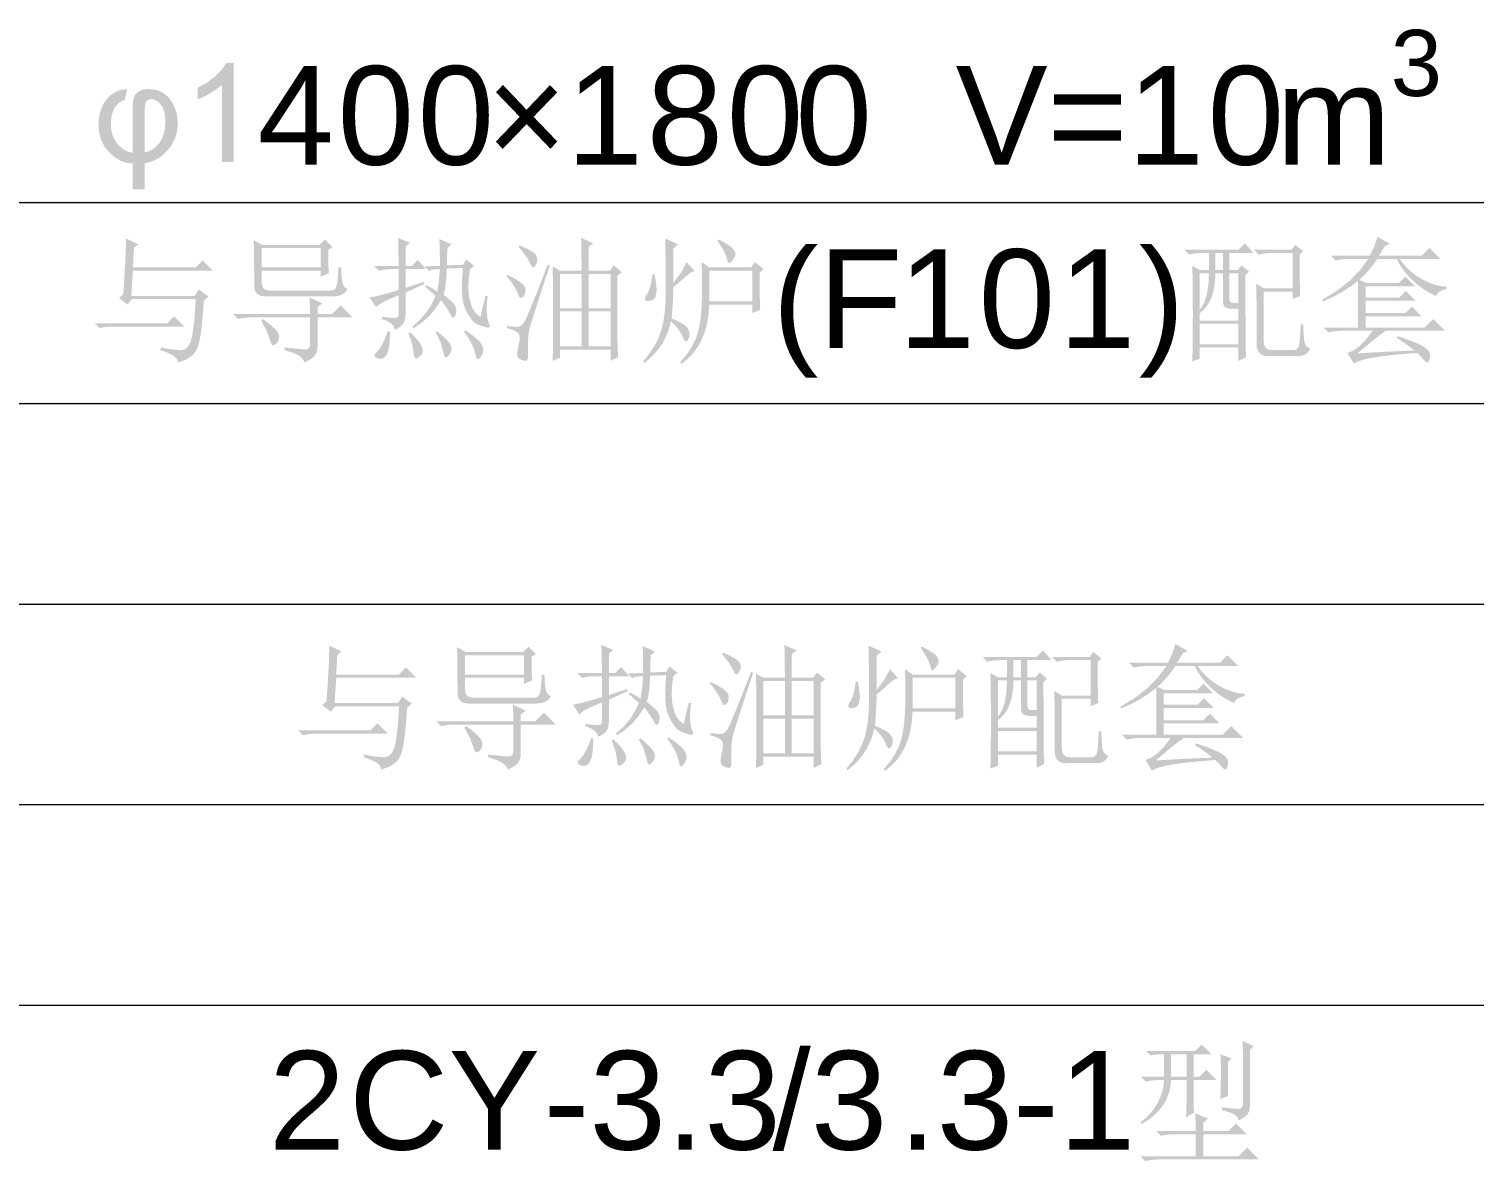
# Model space of a CAD drawing. Header units: millimetres. Extents: x 0 to 383, y 25 to 284.
# Drawn here: x 71.46 to 116, y 88.45 to 123.33 of the extents above; entities that cross this region are included whole.
import ezdxf

# ---------------------------------------------------------------- set-up
doc = ezdxf.new("R2010")
doc.units = ezdxf.units.MM

msp = doc.modelspace()

# ---------------------------------------------------------------- hatches: boundary and pattern name
h = msp.add_hatch(color=0)
h.dxf.hatch_style = 2
h.paths.add_polyline_path([(77.775065, 119.23492), (77.40575, 119.23492), (77.40575, 121.605146), (77.245209, 121.47561), (77.04746, 121.346075), (76.842133, 121.233765), (76.66161, 121.158661), (76.66161, 121.516951), (76.950309, 121.678871), (77.201801, 121.869729), (77.402994, 122.075746), (77.538042, 122.277628), (77.775065, 122.277628)])
h = msp.add_hatch(color=0)
h.paths.add_polyline_path([(74.486161, 121.472854), (74.414503, 121.153149), (74.226401, 121.050744), (74.092043, 120.892011), (74.011427, 120.676434), (73.984556, 120.403497), (73.994977, 120.246486), (74.026586, 120.098261), (74.079899, 119.959338), (74.155432, 119.830233), (74.249311, 119.716717), (74.364894, 119.624905), (74.501148, 119.555831), (74.657038, 119.510528), (74.657038, 120.87203), (74.665306, 121.064955), (74.690111, 121.208271), (74.741099, 121.315069), (74.833427, 121.401196), (74.961585, 121.458385), (75.131083, 121.478366), (75.272677, 121.47027), (75.399801, 121.446671), (75.512455, 121.408603), (75.610641, 121.357099), (75.780139, 121.204826), (75.924833, 120.982273), (76.019229, 120.712177), (76.051613, 120.425545), (76.026808, 120.177498), (75.952394, 119.929451), (75.820102, 119.690362), (75.621665, 119.471943), (75.497641, 119.373671), (75.357082, 119.293487), (75.199985, 119.230872), (75.026352, 119.185311), (75.026352, 118.391561), (74.657038, 118.391561), (74.657038, 119.185311), (74.469108, 119.206067), (74.286346, 119.268682), (74.109785, 119.373671), (73.940458, 119.521552), (73.792578, 119.70018), (73.687588, 119.904647), (73.624974, 120.133918), (73.604217, 120.38696), (73.620753, 120.619504), (73.670363, 120.82931), (73.753045, 121.016379), (73.8688, 121.18071), (74.007121, 121.310849), (74.15681, 121.403263), (74.316835, 121.457437)])
h.paths.add_polyline_path([(75.026352, 119.527064), (75.153563, 119.560223), (75.270954, 119.618704), (75.379044, 119.703022), (75.478349, 119.813696), (75.558792, 119.947108), (75.617531, 120.099639), (75.653532, 120.271808), (75.665762, 120.46413), (75.656633, 120.63449), (75.629933, 120.781079), (75.586697, 120.902863), (75.527958, 120.998809), (75.456731, 121.072017), (75.383953, 121.125589), (75.310142, 121.158489), (75.235814, 121.169686), (75.139352, 121.149704), (75.075962, 121.092516), (75.054258, 121.044026), (75.038755, 120.973315), (75.029453, 120.880901), (75.026352, 120.767299)])
h = msp.add_hatch(color=0)
h.dxf.hatch_style = 2
h.paths.add_polyline_path([(0.338667, 117.96492), (382.982611, 117.96492), (382.982611, 118.007253), (0.338667, 118.007253)])
h = msp.add_hatch(color=0)
h.paths.add_polyline_path([(73.491769, 114.262076), (75.724191, 114.262076), (75.939165, 114.47705), (76.253358, 114.162858), (74.020936, 114.162858), (73.826632, 114.150455), (73.640597, 114.113248)])
h.paths.add_polyline_path([(74.368201, 115.155045), (74.383715, 115.394824), (74.397226, 115.609798), (74.4088, 115.799967), (74.4185, 115.965332), (74.426391, 116.105891), (74.432539, 116.221647), (74.437006, 116.312597), (74.439859, 116.378743), (74.447439, 116.610253), (74.450884, 116.874837), (74.831222, 116.692936), (74.698931, 116.593717), (74.665858, 115.981868), (76.600623, 115.981868), (76.815597, 116.196842), (77.12979, 115.882649), (74.665858, 115.882649), (74.616248, 115.105436), (76.56755, 115.105436), (76.699842, 115.303873), (76.997498, 115.088899), (76.84867, 114.956608), (76.830067, 114.660071), (76.807329, 114.382655), (76.780457, 114.124875), (76.749451, 113.88725), (76.70923, 113.679338), (76.655056, 113.509668), (76.587446, 113.377204), (76.506917, 113.280913), (76.30779, 113.145176), (76.05492, 113.054915), (76.027015, 113.159301), (75.926763, 113.257487), (75.754163, 113.349471), (75.509217, 113.435253), (75.525753, 113.517936), (75.864751, 113.455924), (76.154139, 113.435253), (76.275062, 113.465312), (76.373247, 113.555832), (76.448695, 113.70733), (76.501405, 113.920323), (76.56755, 114.436398), (76.600623, 115.006217), (74.632785, 115.006217), (74.500493, 114.840852), (74.23591, 115.03929)])
h = msp.add_hatch(color=0)
h.paths.add_polyline_path([(78.750363, 115.088899), (78.598434, 115.108536), (78.489914, 115.167447), (78.424801, 115.265633), (78.403097, 115.403092), (78.402839, 115.671293), (78.402064, 115.913655), (78.400772, 116.130179), (78.398963, 116.320865), (78.396638, 116.485713), (78.393795, 116.624723), (78.390436, 116.737894), (78.386561, 116.825227), (78.651144, 116.676399), (80.420545, 116.676399), (80.58591, 116.841764), (80.81742, 116.610253), (80.685128, 116.527571), (80.686162, 116.302262), (80.689263, 116.105891), (80.69443, 115.93846), (80.701665, 115.799967), (80.453618, 115.700748), (80.453618, 115.882649), (78.634608, 115.882649), (78.634608, 115.502311), (78.650111, 115.401025), (78.696619, 115.328678), (78.774134, 115.28527), (78.882655, 115.2708), (80.751274, 115.2708), (80.81854, 115.279069), (80.871853, 115.303873), (80.91173, 115.345214), (80.938688, 115.403092), (80.958238, 115.488875), (80.975206, 115.613932), (80.989072, 115.778263), (80.999321, 115.981868), (81.082003, 115.981868), (81.090961, 115.726242), (81.120589, 115.524359), (81.146341, 115.446759), (81.181911, 115.387245), (81.226784, 115.345301), (81.280441, 115.32041), (81.214295, 115.219124), (81.115076, 115.146777), (80.982785, 115.103369), (80.81742, 115.088899)])
h.paths.add_polyline_path([(78.634608, 116.577181), (78.634608, 115.981868), (80.453618, 115.981868), (80.453618, 116.577181)])
h.paths.add_polyline_path([(79.345675, 113.517936), (79.557549, 113.495284), (79.730148, 113.477284), (79.863473, 113.464451), (79.957524, 113.457302), (80.02367, 113.463417), (80.07328, 113.489686), (80.106352, 113.535592), (80.122889, 113.600618), (80.122889, 114.443977), (78.303878, 114.443977), (78.097173, 114.431575), (77.907003, 114.394368), (77.758175, 114.543196), (80.122889, 114.543196), (80.118755, 114.836718), (80.106352, 115.055826), (80.503227, 114.873925), (80.354399, 114.75817), (80.354399, 114.543196), (80.800884, 114.543196), (81.065467, 114.80778), (81.429269, 114.443977), (80.354399, 114.443977), (80.354399, 113.501399), (80.329595, 113.368074), (80.255181, 113.249218), (80.131157, 113.144832), (79.957524, 113.054915), (79.90068, 113.165502), (79.779757, 113.265755), (79.594756, 113.355672), (79.345675, 113.435253)])
h.paths.add_polyline_path([(78.618071, 114.344759), (78.667681, 114.394368), (78.884808, 114.232104), (79.04044, 114.092578), (79.135094, 113.975789), (79.169286, 113.881738), (79.156884, 113.741178), (79.103141, 113.650227), (79.04044, 113.600618), (78.99841, 113.584082), (78.96637, 113.59545), (78.936398, 113.629557), (78.908493, 113.686401), (78.882655, 113.765983), (78.783436, 114.042968)])
h = msp.add_hatch(color=0)
h.paths.add_polyline_path([(83.661691, 116.014941), (84.124712, 116.031477), (84.123678, 116.300195), (84.120578, 116.527571), (84.11541, 116.713606), (84.108175, 116.8583), (84.488514, 116.692936), (84.356222, 116.577181), (84.348988, 116.376676), (84.34382, 116.221647), (84.340719, 116.112093), (84.339686, 116.048014), (84.83578, 116.06455), (84.934998, 116.229915), (85.183045, 116.031477), (85.050753, 115.932259), (85.013546, 115.618066), (85.001144, 115.370019), (85.022504, 115.093033), (85.089339, 114.824316), (85.141962, 114.70236), (85.208539, 114.601074), (85.288551, 114.520459), (85.381483, 114.460514), (85.42179, 114.655851), (85.460031, 114.82845), (85.496204, 114.978312), (85.530311, 115.105436), (85.596457, 115.105436), (85.572341, 114.816737), (85.568896, 114.581781), (85.593012, 114.390923), (85.646066, 114.229003), (85.661569, 114.185595), (85.658468, 114.154589), (85.636764, 114.135986), (85.596457, 114.129785), (85.568637, 114.133919), (85.518597, 114.146321), (85.446853, 114.166992), (85.353922, 114.195931), (85.25367, 114.242439), (85.159618, 114.31582), (85.071769, 114.416072), (84.99012, 114.543196), (84.920787, 114.679708), (84.869541, 114.808469), (84.835866, 114.929994), (84.819243, 115.044802), (84.806841, 115.242551), (84.802707, 115.386556), (84.810975, 115.663541), (84.83578, 115.965332), (84.339686, 115.948795), (84.327283, 115.705916), (84.306613, 115.489908), (84.277674, 115.300773), (84.240467, 115.138509), (84.387228, 115.02284), (84.496782, 114.924224), (84.569129, 114.843178), (84.604269, 114.780219), (84.629074, 114.692713), (84.637342, 114.642415), (84.629074, 114.584537), (84.604269, 114.510123), (84.571196, 114.448112), (84.538123, 114.427441), (84.496782, 114.460514), (84.438905, 114.559733), (84.319015, 114.762304), (84.157785, 114.973144), (83.97485, 114.696158), (83.773312, 114.460514), (83.55317, 114.266211), (83.314425, 114.113248), (83.281352, 114.162858), (83.511829, 114.370597), (83.707166, 114.59694), (83.867363, 114.841886), (83.99242, 115.105436), (83.678227, 115.386556), (83.7113, 115.436165), (83.909738, 115.328678), (84.04203, 115.237727), (84.095773, 115.576725), (84.124712, 115.932259), (83.860128, 115.915722), (83.793983, 115.866113)])
h.paths.add_polyline_path([(84.868852, 114.01403), (84.918462, 114.047102), (85.096315, 113.916878), (85.233344, 113.807324), (85.330065, 113.71844), (85.386995, 113.650227), (85.444183, 113.54274), (85.464165, 113.45179), (85.447628, 113.343614), (85.398019, 113.24784), (85.340141, 113.178249), (85.2988, 113.154134), (85.275029, 113.165502), (85.253325, 113.199609), (85.233688, 113.256453), (85.216118, 113.336035), (85.17581, 113.477628), (85.104497, 113.637825), (85.002178, 113.816626)])
h.paths.add_polyline_path([(82.851405, 116.031477), (82.850371, 116.327067), (82.84727, 116.568912), (82.842103, 116.757015), (82.834868, 116.891373), (83.19867, 116.742545), (83.066378, 116.62679), (83.066378, 116.031477), (83.264816, 116.031477), (83.446717, 116.213378), (83.694764, 115.932259), (83.066378, 115.932259), (83.066378, 115.353483), (83.175933, 115.389656), (83.306157, 115.432031), (83.457052, 115.480607), (83.628618, 115.535384), (83.645155, 115.469238), (83.466354, 115.39069), (83.310291, 115.32041), (83.176966, 115.258398), (83.066378, 115.204655), (83.066378, 114.510123), (83.051909, 114.364396), (82.991964, 114.241406), (82.886544, 114.141154), (82.735649, 114.063639), (82.704643, 114.164925), (82.628162, 114.253808), (82.506206, 114.330289), (82.338774, 114.394368), (82.338774, 114.460514), (82.475286, 114.446044), (82.58751, 114.435709), (82.675963, 114.429508), (82.741161, 114.427441), (82.788618, 114.434676), (82.823155, 114.45638), (82.844256, 114.492553), (82.851405, 114.543196), (82.851405, 115.121972), (82.584754, 115.012418), (82.380115, 114.915266), (82.237488, 114.830517), (82.156873, 114.75817), (81.958436, 115.055826), (82.107264, 115.082698), (82.305701, 115.13024), (82.553748, 115.198453), (82.851405, 115.287337), (82.851405, 115.932259), (82.636431, 115.932259), (82.429725, 115.919856), (82.239556, 115.882649), (82.090727, 116.031477)])
h.paths.add_polyline_path([(82.520675, 114.01403), (82.586821, 114.01403), (82.58062, 113.764949), (82.562016, 113.563411), (82.531011, 113.409415), (82.487602, 113.302962), (82.434979, 113.232682), (82.37667, 113.187207), (82.313194, 113.166536), (82.245068, 113.17067), (82.141026, 113.212011), (82.107264, 113.269889), (82.127934, 113.323632), (82.189946, 113.385644), (82.272628, 113.48693), (82.355311, 113.625423), (82.437993, 113.801123)])
h.paths.add_polyline_path([(83.215207, 113.980957), (83.355766, 113.840397), (83.463253, 113.716373), (83.537668, 113.608886), (83.579009, 113.517936), (83.594512, 113.440335), (83.591411, 113.372553), (83.569707, 113.314072), (83.529399, 113.264377), (83.446717, 113.194786), (83.397108, 113.17067), (83.367135, 113.183072), (83.343364, 113.22028), (83.325794, 113.282291), (83.314425, 113.369108), (83.264816, 113.658496), (83.149061, 113.96442)])
h.paths.add_polyline_path([(84.04203, 114.01403), (84.197059, 113.883891), (84.314881, 113.77494), (84.395496, 113.687693), (84.438905, 113.622667), (84.476112, 113.531027), (84.488514, 113.468326), (84.468532, 113.373242), (84.411344, 113.286425), (84.352777, 113.224414), (84.323149, 113.203743), (84.292143, 113.216145), (84.265272, 113.253352), (84.242534, 113.315364), (84.223931, 113.402181), (84.141248, 113.695703), (83.99242, 113.980957)])
h = msp.add_hatch(color=0)
h.paths.add_polyline_path([(88.705311, 114.625878), (88.705311, 113.551009), (89.383306, 113.551009), (89.383306, 114.625878)])
h.paths.add_polyline_path([(87.597368, 113.104524), (87.60977, 113.418717), (87.613905, 113.699837), (87.613905, 115.436165), (87.597368, 116.014941), (87.828878, 115.882649), (88.490337, 115.882649), (88.490078, 116.086513), (88.489303, 116.268155), (88.488011, 116.427577), (88.486203, 116.564778), (88.483877, 116.679758), (88.481035, 116.772517), (88.477676, 116.843056), (88.4738, 116.891373), (88.854139, 116.726009), (88.705311, 116.610253), (88.705311, 115.882649), (89.366769, 115.882649), (89.482524, 116.048014), (89.730571, 115.83304), (89.59828, 115.733821), (89.59828, 113.6833), (89.614816, 113.22028), (89.383306, 113.104524), (89.383306, 113.45179), (87.828878, 113.45179), (87.828878, 113.203743)])
h.paths.add_polyline_path([(87.828878, 115.783431), (87.828878, 114.725097), (88.490337, 114.725097), (88.490337, 115.783431)])
h.paths.add_polyline_path([(88.705311, 115.783431), (88.705311, 114.725097), (89.383306, 114.725097), (89.383306, 115.783431)])
h.paths.add_polyline_path([(87.828878, 114.625878), (87.828878, 113.551009), (88.490337, 113.551009), (88.490337, 114.625878)])
h.paths.add_polyline_path([(87.514686, 116.048014), (87.37826, 115.633838), (87.258371, 115.267786), (87.155018, 114.949922), (87.068201, 114.680311), (86.997921, 114.459017), (86.944178, 114.286106), (86.906971, 114.161641), (86.8863, 114.085687), (86.849093, 113.857622), (86.836691, 113.584082), (86.836691, 113.448603), (86.836691, 113.33948), (86.836691, 113.256195), (86.836691, 113.198231), (86.820155, 113.12864), (86.770545, 113.104524), (86.705088, 113.116238), (86.610693, 113.148622), (86.531456, 113.211322), (86.505962, 113.319498), (86.539035, 113.551009), (86.576242, 113.699837), (86.588644, 113.815592), (86.568663, 113.906543), (86.511474, 113.980957), (86.463846, 114.01403), (86.39503, 114.047102), (86.30451, 114.080175), (86.191769, 114.113248), (86.191769, 114.179394), (86.312778, 114.165011), (86.411566, 114.155278), (86.48865, 114.150714), (86.544547, 114.151833), (86.635497, 114.193174), (86.726448, 114.300661), (86.757701, 114.359045), (86.805943, 114.463873), (86.87111, 114.61508), (86.953135, 114.812603), (87.051956, 115.056375), (87.167506, 115.346334), (87.299723, 115.682414), (87.44854, 116.06455)])
h.paths.add_polyline_path([(86.208306, 115.750358), (86.447137, 115.630554), (86.618272, 115.519536), (86.722228, 115.41782), (86.759521, 115.325922), (86.751253, 115.181228), (86.709911, 115.094411), (86.659613, 115.052381), (86.621717, 115.03929), (86.572108, 115.076497), (86.522498, 115.188118), (86.475989, 115.295605), (86.402609, 115.419628), (86.302357, 115.560188), (86.175233, 115.717285)])
h.paths.add_polyline_path([(86.588644, 116.659863), (86.787082, 116.566931), (86.93591, 116.486919), (87.035128, 116.420343), (87.084738, 116.367719), (87.121945, 116.288482), (87.134347, 116.229915), (87.121945, 116.15619), (87.084738, 116.070062), (87.039263, 116.003228), (87.002056, 115.981868), (86.952446, 116.014941), (86.902837, 116.11416), (86.843926, 116.225781), (86.766411, 116.34567), (86.670293, 116.473828), (86.555571, 116.610253)])
h = msp.add_hatch(color=0)
h.paths.add_polyline_path([(91.533045, 113.054915), (91.734669, 113.306149), (91.893402, 113.547564), (92.00976, 113.779677), (92.08426, 114.003005), (92.131803, 114.232362), (92.166943, 114.481873), (92.18968, 114.751022), (92.200016, 115.03929), (92.203461, 115.613932), (92.194503, 116.147233), (92.426014, 115.981868), (93.715858, 115.981868), (93.831613, 116.147233), (94.096196, 115.932259), (93.980441, 115.816503), (93.980699, 115.585251), (93.981475, 115.379321), (93.982766, 115.198712), (93.984575, 115.043424), (93.986901, 114.913458), (93.989743, 114.808813), (93.993102, 114.72949), (93.996977, 114.675488), (93.748931, 114.576269), (93.748931, 114.840852), (92.426014, 114.840852), (92.405602, 114.541129), (92.360902, 114.262076), (92.291914, 114.003694), (92.198638, 113.765983), (92.081074, 113.548942), (91.939222, 113.352571), (91.773082, 113.176871), (91.582655, 113.021842)])
h.paths.add_polyline_path([(92.72367, 116.841764), (92.894202, 116.748746), (93.025461, 116.668131), (93.117445, 116.599918), (93.170155, 116.544108), (93.219764, 116.457291), (93.2363, 116.39528), (93.21563, 116.308463), (93.153618, 116.213378), (93.083338, 116.138964), (93.037863, 116.11416), (92.996522, 116.147233), (92.971717, 116.246451), (92.93451, 116.362207), (92.872498, 116.494498), (92.785682, 116.643326), (92.674061, 116.808691)])
h.paths.add_polyline_path([(92.426014, 115.882649), (92.426014, 114.940071), (93.748931, 114.940071), (93.748931, 115.882649)])
h.paths.add_polyline_path([(91.070024, 116.874837), (91.466899, 116.692936), (91.318071, 116.560644), (91.318071, 115.502311), (91.553716, 115.820638), (91.731483, 116.147233), (91.97953, 115.866113), (91.855506, 115.828906), (91.714946, 115.717285), (91.541313, 115.556054), (91.318071, 115.370019), (91.314971, 115.173649), (91.305669, 114.948339), (91.290166, 114.694091), (91.268462, 114.410905), (91.441061, 114.331323), (91.57852, 114.257942), (91.68084, 114.190763), (91.748019, 114.129785), (91.814165, 114.00645), (91.814165, 113.870714), (91.773513, 113.759092), (91.720458, 113.705349), (91.6904, 113.708363), (91.657758, 113.741867), (91.622015, 113.805343), (91.582655, 113.898274), (91.450363, 114.113248), (91.251925, 114.328222), (91.152707, 113.985091), (90.987342, 113.650227), (90.877788, 113.487963), (90.747563, 113.331901), (90.596668, 113.182039), (90.425102, 113.038378), (90.39203, 113.087988), (90.5884, 113.335001), (90.747563, 113.579947), (90.86952, 113.822827), (90.954269, 114.063639), (91.012147, 114.316853), (91.053488, 114.59694), (91.078293, 114.903898), (91.086561, 115.237727), (91.085527, 115.600496), (91.082427, 115.99427), (91.077259, 116.419051)])
h.paths.add_polyline_path([(90.739295, 115.766894), (90.768234, 115.611865), (90.788905, 115.477506), (90.801307, 115.363818), (90.805441, 115.2708), (90.772368, 115.077875), (90.718625, 115.002772), (90.62354, 114.956608), (90.524321, 114.944205), (90.458175, 114.973144), (90.443706, 115.005183), (90.449907, 115.051692), (90.476779, 115.11267), (90.524321, 115.188118), (90.57083, 115.280102), (90.611138, 115.407226), (90.645244, 115.56949), (90.673149, 115.766894)])
h = msp.add_hatch(color=0)
h.paths.add_polyline_path([(110.619425, 116.378743), (110.620459, 115.9767), (110.623559, 115.630468), (110.628727, 115.340047), (110.635962, 115.105436), (110.404451, 115.006217), (110.404451, 115.237727), (109.511483, 115.237727), (109.511483, 113.716373), (109.528019, 113.587182), (109.577628, 113.497265), (109.660311, 113.446622), (109.776066, 113.435253), (110.437524, 113.435253), (110.497469, 113.445589), (110.545011, 113.476595), (110.580151, 113.528271), (110.602889, 113.600618), (110.618392, 113.701904), (110.631828, 113.840397), (110.643197, 114.016097), (110.652498, 114.229003), (110.735181, 114.229003), (110.737248, 114.065706), (110.743449, 113.923079), (110.753784, 113.801123), (110.768253, 113.699837), (110.792025, 113.618188), (110.830265, 113.555143), (110.882975, 113.510701), (110.950155, 113.484863), (110.882975, 113.377376), (110.797192, 113.302962), (110.692806, 113.261621), (110.569816, 113.253352), (109.70992, 113.253352), (109.609409, 113.252319), (109.522851, 113.265755), (109.450246, 113.29366), (109.391593, 113.336035), (109.346893, 113.392879), (109.316146, 113.464192), (109.299351, 113.549975), (109.296509, 113.650227), (109.29625, 113.997235), (109.295475, 114.310652), (109.294183, 114.59048), (109.292375, 114.836718), (109.290049, 115.049367), (109.287207, 115.228426), (109.283848, 115.373895), (109.279972, 115.485774), (109.511483, 115.336946), (110.404451, 115.336946), (110.404451, 116.428352), (109.75953, 116.428352), (109.552824, 116.41595), (109.362655, 116.378743), (109.213826, 116.527571), (110.371378, 116.527571), (110.487134, 116.676399), (110.735181, 116.477962)])
h.paths.add_polyline_path([(108.949243, 115.750358), (108.949501, 115.269508), (108.950277, 114.835685), (108.951568, 114.448887), (108.953377, 114.109114), (108.955703, 113.816367), (108.958545, 113.570646), (108.961904, 113.37195), (108.96578, 113.22028), (108.734269, 113.104524), (108.734269, 113.517936), (107.543644, 113.517936), (107.543644, 113.17067), (107.312134, 113.087988), (107.319368, 113.371175), (107.324536, 113.708105), (107.327637, 114.098779), (107.32867, 114.543196), (107.327637, 114.989681), (107.324536, 115.386556), (107.319368, 115.733821), (107.312134, 116.031477), (107.543644, 115.899186), (107.824764, 115.899186), (107.824764, 116.428352), (107.60979, 116.428352), (107.403084, 116.41595), (107.212915, 116.378743), (107.064087, 116.527571), (108.734269, 116.527571), (108.932707, 116.726009), (109.19729, 116.428352), (108.453149, 116.428352), (108.453149, 115.899186), (108.717733, 115.899186), (108.833488, 116.048014), (109.064998, 115.849576)])
h.paths.add_polyline_path([(108.023201, 116.428352), (108.023201, 115.899186), (108.254712, 115.899186), (108.254712, 116.428352)])
h.paths.add_polyline_path([(108.453149, 115.799967), (108.453149, 115.03929), (108.460384, 114.974178), (108.482088, 114.927669), (108.518262, 114.899764), (108.568905, 114.890462), (108.734269, 114.890462), (108.734269, 115.799967)])
h.paths.add_polyline_path([(108.023201, 115.799967), (108.015708, 115.589127), (107.993229, 115.394824), (107.955764, 115.217057), (107.903312, 115.055826), (107.835874, 114.911132), (107.75345, 114.782975), (107.65604, 114.671354), (107.543644, 114.576269), (107.543644, 114.344759), (108.734269, 114.344759), (108.734269, 114.708561), (108.502759, 114.708561), (108.388037, 114.724064), (108.308455, 114.770572), (108.264014, 114.848087), (108.254712, 114.956608), (108.254712, 115.799967)])
h.paths.add_polyline_path([(107.543644, 115.799967), (107.543644, 114.675488), (107.666634, 114.869791), (107.754484, 115.121972), (107.807194, 115.432031), (107.824764, 115.799967)])
h.paths.add_polyline_path([(107.543644, 114.24554), (107.543644, 113.617155), (108.734269, 113.617155), (108.734269, 114.24554)])
h = msp.add_hatch(color=0)
h.dxf.hatch_style = 2
h.paths.add_polyline_path([(111.57854, 116.34567), (112.785701, 116.34567), (112.909725, 116.606119), (113.017212, 116.924446), (113.39755, 116.709472), (113.248722, 116.643326), (113.066821, 116.34567), (114.389738, 116.34567), (114.621248, 116.577181), (114.951977, 116.246451), (113.695207, 116.246451), (113.835853, 116.065584), (113.993552, 115.90332), (114.168821, 115.759659), (114.362177, 115.634602), (114.563629, 115.532283), (114.762497, 115.456836), (114.958265, 115.40826), (115.150415, 115.386556), (115.150415, 115.32041), (115.030526, 115.28837), (114.935441, 115.241862), (114.865161, 115.180883), (114.819686, 115.105436), (114.618148, 115.204741), (114.426945, 115.321099), (114.246077, 115.455027), (114.075545, 115.607042), (113.922583, 115.768186), (113.794425, 115.928814), (113.691072, 116.088408), (113.612524, 116.246451), (113.017212, 116.246451), (112.870451, 116.044913), (112.727824, 115.870247), (112.589331, 115.722452), (112.454972, 115.60153), (112.686483, 115.502311), (113.67867, 115.502311), (113.877108, 115.700748), (114.174764, 115.403092), (112.65341, 115.403092), (112.65341, 115.055826), (113.695207, 115.055826), (113.893644, 115.254264), (114.1913, 114.956608), (112.65341, 114.956608), (112.65341, 114.576269), (113.877108, 114.576269), (114.075545, 114.774707), (114.373201, 114.47705), (112.65341, 114.47705), (112.65341, 114.129785), (114.47242, 114.129785), (114.737003, 114.394368), (115.100806, 114.030566), (113.265259, 114.030566), (112.835311, 113.699837), (112.612069, 113.509668), (112.405363, 113.336035), (112.740226, 113.355413), (113.042016, 113.372208), (113.310734, 113.386419), (113.546378, 113.398046), (113.74895, 113.40709), (113.918449, 113.413549), (114.054875, 113.417425), (114.158227, 113.418717), (114.080713, 113.48693), (113.963924, 113.575813), (113.807861, 113.685367), (113.612524, 113.815592), (113.645597, 113.865201), (113.919482, 113.770117), (114.145825, 113.6833), (114.324626, 113.604752), (114.455884, 113.534472), (114.547868, 113.466173), (114.608846, 113.393223), (114.638818, 113.315106), (114.637785, 113.231304), (114.620215, 113.154909), (114.600578, 113.099701), (114.578874, 113.066198), (114.555102, 113.054915), (114.488957, 113.087988), (114.377336, 113.212011), (114.24091, 113.352571), (113.849202, 113.319412), (113.500903, 113.285736), (113.196012, 113.251027), (112.93453, 113.214767), (112.714388, 113.174546), (112.53352, 113.12864), (112.391927, 113.077566), (112.289608, 113.021842), (112.09117, 113.352571), (112.264803, 113.418717), (112.454972, 113.551009), (112.657544, 113.75358), (112.868384, 114.030566), (111.909269, 114.030566), (111.702563, 114.018164), (111.512394, 113.980957), (111.363566, 114.129785), (112.421899, 114.129785), (112.421899, 115.568457), (112.181087, 115.386556), (111.921671, 115.221191), (111.643652, 115.072363), (111.34703, 114.940071), (111.313957, 114.989681), (111.772843, 115.266666), (112.157316, 115.568457), (112.475643, 115.895052), (112.736092, 116.246451), (112.124243, 116.246451), (111.917537, 116.234049), (111.727368, 116.196842)])
h = msp.add_hatch(color=0)
h.dxf.hatch_style = 2
h.paths.add_polyline_path([(0.338667, 111.77367), (382.982611, 111.77367), (382.982611, 111.816014), (0.338667, 111.816014)])
h = msp.add_hatch(color=0)
h.dxf.hatch_style = 2
h.paths.add_polyline_path([(0.338667, 105.593003), (382.982611, 105.593003), (382.982611, 105.635337), (0.338667, 105.635337)])
h = msp.add_hatch(color=0)
h.paths.add_polyline_path([(79.757102, 101.720826), (81.989524, 101.720826), (82.204498, 101.9358), (82.518691, 101.621608), (80.286269, 101.621608), (80.091966, 101.609205), (79.905931, 101.571998)])
h.paths.add_polyline_path([(80.633535, 102.613795), (80.649048, 102.853574), (80.66256, 103.068548), (80.674133, 103.258717), (80.683833, 103.424082), (80.691725, 103.564641), (80.697872, 103.680397), (80.70234, 103.771347), (80.705193, 103.837493), (80.712772, 104.069003), (80.716217, 104.333587), (81.096556, 104.151686), (80.964264, 104.052467), (80.931191, 103.440618), (82.865957, 103.440618), (83.080931, 103.655592), (83.395123, 103.341399), (80.931191, 103.341399), (80.881582, 102.564186), (82.832884, 102.564186), (82.965175, 102.762623), (83.262832, 102.547649), (83.114003, 102.415358), (83.0954, 102.118821), (83.072662, 101.841405), (83.045791, 101.583625), (83.014785, 101.346), (82.974563, 101.138088), (82.920389, 100.968418), (82.852779, 100.835954), (82.77225, 100.739663), (82.573123, 100.603926), (82.320253, 100.513665), (82.292348, 100.618051), (82.192096, 100.716237), (82.019497, 100.808221), (81.77455, 100.894003), (81.791087, 100.976686), (82.130084, 100.914674), (82.419472, 100.894003), (82.540395, 100.924062), (82.63858, 101.014582), (82.714028, 101.16608), (82.766738, 101.379073), (82.832884, 101.895148), (82.865957, 102.464967), (80.898118, 102.464967), (80.765826, 102.299602), (80.501243, 102.49804)])
h = msp.add_hatch(color=0)
h.paths.add_polyline_path([(85.015696, 102.547649), (84.863767, 102.567286), (84.755247, 102.626197), (84.690135, 102.724383), (84.668431, 102.861842), (84.668172, 103.130043), (84.667397, 103.372405), (84.666105, 103.588929), (84.664296, 103.779615), (84.661971, 103.944463), (84.659129, 104.083473), (84.65577, 104.196644), (84.651894, 104.283977), (84.916477, 104.135149), (86.685878, 104.135149), (86.851243, 104.300514), (87.082753, 104.069003), (86.950462, 103.986321), (86.951495, 103.761012), (86.954596, 103.564641), (86.959764, 103.39721), (86.966998, 103.258717), (86.718951, 103.159498), (86.718951, 103.341399), (84.899941, 103.341399), (84.899941, 102.961061), (84.915444, 102.859775), (84.961953, 102.787428), (85.039467, 102.74402), (85.147988, 102.72955), (87.016608, 102.72955), (87.083873, 102.737819), (87.137186, 102.762623), (87.177063, 102.803964), (87.204021, 102.861842), (87.223572, 102.947625), (87.240539, 103.072682), (87.254405, 103.237013), (87.264655, 103.440618), (87.347337, 103.440618), (87.356294, 103.184992), (87.385922, 102.983109), (87.411674, 102.905509), (87.447245, 102.845995), (87.492117, 102.804051), (87.545774, 102.77916), (87.479628, 102.677874), (87.38041, 102.605527), (87.248118, 102.562119), (87.082753, 102.547649)])
h.paths.add_polyline_path([(84.899941, 104.035931), (84.899941, 103.440618), (86.718951, 103.440618), (86.718951, 104.035931)])
h.paths.add_polyline_path([(85.611009, 100.976686), (85.822882, 100.954034), (85.995481, 100.936034), (86.128807, 100.923201), (86.222858, 100.916052), (86.289003, 100.922167), (86.338613, 100.948436), (86.371686, 100.994342), (86.388222, 101.059368), (86.388222, 101.902727), (84.569212, 101.902727), (84.362506, 101.890325), (84.172337, 101.853118), (84.023509, 102.001946), (86.388222, 102.001946), (86.384088, 102.295468), (86.371686, 102.514576), (86.768561, 102.332675), (86.619733, 102.21692), (86.619733, 102.001946), (87.066217, 102.001946), (87.3308, 102.26653), (87.694602, 101.902727), (86.619733, 101.902727), (86.619733, 100.960149), (86.594928, 100.826824), (86.520514, 100.707968), (86.39649, 100.603582), (86.222858, 100.513665), (86.166014, 100.624252), (86.045091, 100.724505), (85.860089, 100.814422), (85.611009, 100.894003)])
h.paths.add_polyline_path([(84.883405, 101.803509), (84.933014, 101.853118), (85.150141, 101.690854), (85.305773, 101.551328), (85.400427, 101.434539), (85.43462, 101.340488), (85.422217, 101.199928), (85.368474, 101.108977), (85.305773, 101.059368), (85.263743, 101.042832), (85.231704, 101.0542), (85.201731, 101.088307), (85.173826, 101.145151), (85.147988, 101.224733), (85.048769, 101.501718)])
h = msp.add_hatch(color=0)
h.paths.add_polyline_path([(89.927024, 103.473691), (90.390045, 103.490227), (90.389012, 103.758945), (90.385911, 103.986321), (90.380743, 104.172356), (90.373509, 104.31705), (90.753847, 104.151686), (90.621556, 104.035931), (90.614321, 103.835426), (90.609153, 103.680397), (90.606053, 103.570843), (90.605019, 103.506764), (91.101113, 103.5233), (91.200332, 103.688665), (91.448378, 103.490227), (91.316087, 103.391009), (91.27888, 103.076816), (91.266477, 102.828769), (91.287837, 102.551783), (91.354672, 102.283066), (91.407296, 102.16111), (91.473872, 102.059824), (91.553885, 101.979209), (91.646816, 101.919264), (91.687124, 102.114601), (91.725364, 102.2872), (91.761538, 102.437062), (91.795644, 102.564186), (91.86179, 102.564186), (91.837674, 102.275487), (91.834229, 102.040531), (91.858345, 101.849673), (91.911399, 101.687753), (91.926902, 101.644345), (91.923802, 101.613339), (91.902098, 101.594736), (91.86179, 101.588535), (91.833971, 101.592669), (91.783931, 101.605071), (91.712187, 101.625742), (91.619255, 101.654681), (91.519003, 101.701189), (91.424952, 101.77457), (91.337102, 101.874822), (91.255453, 102.001946), (91.186121, 102.138458), (91.134875, 102.267219), (91.101199, 102.388744), (91.084576, 102.503552), (91.072174, 102.701301), (91.06804, 102.845306), (91.076308, 103.122291), (91.101113, 103.424082), (90.605019, 103.407545), (90.592617, 103.164666), (90.571946, 102.948658), (90.543007, 102.759523), (90.5058, 102.597259), (90.652561, 102.48159), (90.762115, 102.382974), (90.834462, 102.301928), (90.869602, 102.238969), (90.894407, 102.151463), (90.902675, 102.101165), (90.894407, 102.043287), (90.869602, 101.968873), (90.83653, 101.906862), (90.803457, 101.886191), (90.762115, 101.919264), (90.704238, 102.018483), (90.584349, 102.221054), (90.423118, 102.431894), (90.240183, 102.154908), (90.038645, 101.919264), (89.818504, 101.724961), (89.579759, 101.571998), (89.546686, 101.621608), (89.777163, 101.829347), (89.9725, 102.05569), (90.132697, 102.300636), (90.257753, 102.564186), (89.943561, 102.845306), (89.976634, 102.894915), (90.175071, 102.787428), (90.307363, 102.696477), (90.361106, 103.035475), (90.390045, 103.391009), (90.125462, 103.374472), (90.059316, 103.324863)])
h.paths.add_polyline_path([(91.134186, 101.47278), (91.183795, 101.505852), (91.361648, 101.375628), (91.498677, 101.266074), (91.595398, 101.17719), (91.652328, 101.108977), (91.709517, 101.00149), (91.729498, 100.91054), (91.712962, 100.802364), (91.663352, 100.70659), (91.605475, 100.636999), (91.564134, 100.612884), (91.540363, 100.624252), (91.518658, 100.658359), (91.499021, 100.715203), (91.481451, 100.794785), (91.441144, 100.936378), (91.36983, 101.096575), (91.267511, 101.275376)])
h.paths.add_polyline_path([(89.116738, 103.490227), (89.115704, 103.785817), (89.112604, 104.027662), (89.107436, 104.215765), (89.100201, 104.350123), (89.464003, 104.201295), (89.331712, 104.08554), (89.331712, 103.490227), (89.530149, 103.490227), (89.71205, 103.672128), (89.960097, 103.391009), (89.331712, 103.391009), (89.331712, 102.812233), (89.441266, 102.848406), (89.57149, 102.890781), (89.722386, 102.939357), (89.893951, 102.994134), (89.910488, 102.927988), (89.731687, 102.84944), (89.575625, 102.77916), (89.442299, 102.717148), (89.331712, 102.663405), (89.331712, 101.968873), (89.317242, 101.823146), (89.257298, 101.700156), (89.151878, 101.599904), (89.000983, 101.522389), (88.969977, 101.623675), (88.893496, 101.712558), (88.771539, 101.789039), (88.604108, 101.853118), (88.604108, 101.919264), (88.74062, 101.904794), (88.852844, 101.894459), (88.941296, 101.888258), (89.006495, 101.886191), (89.053951, 101.893426), (89.088488, 101.91513), (89.109589, 101.951303), (89.116738, 102.001946), (89.116738, 102.580722), (88.850087, 102.471168), (88.645449, 102.374016), (88.502822, 102.289267), (88.422207, 102.21692), (88.223769, 102.514576), (88.372597, 102.541448), (88.571035, 102.58899), (88.819082, 102.657203), (89.116738, 102.746087), (89.116738, 103.391009), (88.901764, 103.391009), (88.695058, 103.378606), (88.504889, 103.341399), (88.356061, 103.490227)])
h.paths.add_polyline_path([(88.786009, 101.47278), (88.852155, 101.47278), (88.845953, 101.223699), (88.82735, 101.022161), (88.796344, 100.868165), (88.752936, 100.761712), (88.700312, 100.691432), (88.642004, 100.645957), (88.578528, 100.625286), (88.510401, 100.62942), (88.406359, 100.670761), (88.372597, 100.728639), (88.393268, 100.782382), (88.45528, 100.844394), (88.537962, 100.94568), (88.620644, 101.084173), (88.703326, 101.259873)])
h.paths.add_polyline_path([(89.48054, 101.439707), (89.6211, 101.299147), (89.728587, 101.175123), (89.803001, 101.067636), (89.844342, 100.976686), (89.859845, 100.899085), (89.856744, 100.831303), (89.83504, 100.772822), (89.794733, 100.723127), (89.71205, 100.653536), (89.662441, 100.62942), (89.632469, 100.641822), (89.608697, 100.67903), (89.591127, 100.741041), (89.579759, 100.827858), (89.530149, 101.117246), (89.414394, 101.42317)])
h.paths.add_polyline_path([(90.307363, 101.47278), (90.462392, 101.342641), (90.580214, 101.23369), (90.66083, 101.146443), (90.704238, 101.081417), (90.741445, 100.989777), (90.753847, 100.927076), (90.733866, 100.831992), (90.676677, 100.745175), (90.61811, 100.683164), (90.588483, 100.662493), (90.557477, 100.674895), (90.530605, 100.712102), (90.507867, 100.774114), (90.489264, 100.860931), (90.406582, 101.154453), (90.257753, 101.439707)])
h = msp.add_hatch(color=0)
h.paths.add_polyline_path([(94.970644, 102.084628), (94.970644, 101.009759), (95.648639, 101.009759), (95.648639, 102.084628)])
h.paths.add_polyline_path([(93.862701, 100.563274), (93.875104, 100.877467), (93.879238, 101.158587), (93.879238, 102.894915), (93.862701, 103.473691), (94.094212, 103.341399), (94.75567, 103.341399), (94.755412, 103.545263), (94.754637, 103.726905), (94.753345, 103.886327), (94.751536, 104.023528), (94.749211, 104.138508), (94.746368, 104.231267), (94.743009, 104.301806), (94.739134, 104.350123), (95.119472, 104.184759), (94.970644, 104.069003), (94.970644, 103.341399), (95.632102, 103.341399), (95.747858, 103.506764), (95.995905, 103.29179), (95.863613, 103.192571), (95.863613, 101.14205), (95.880149, 100.67903), (95.648639, 100.563274), (95.648639, 100.91054), (94.094212, 100.91054), (94.094212, 100.662493)])
h.paths.add_polyline_path([(94.094212, 103.242181), (94.094212, 102.183847), (94.75567, 102.183847), (94.75567, 103.242181)])
h.paths.add_polyline_path([(94.970644, 103.242181), (94.970644, 102.183847), (95.648639, 102.183847), (95.648639, 103.242181)])
h.paths.add_polyline_path([(94.094212, 102.084628), (94.094212, 101.009759), (94.75567, 101.009759), (94.75567, 102.084628)])
h.paths.add_polyline_path([(93.780019, 103.506764), (93.643593, 103.092588), (93.523704, 102.726536), (93.420351, 102.408672), (93.333535, 102.139061), (93.263255, 101.917767), (93.209511, 101.744856), (93.172304, 101.620391), (93.151634, 101.544437), (93.114427, 101.316372), (93.102024, 101.042832), (93.102024, 100.907353), (93.102024, 100.79823), (93.102024, 100.714945), (93.102024, 100.656981), (93.085488, 100.58739), (93.035878, 100.563274), (92.970422, 100.574988), (92.876026, 100.607372), (92.796789, 100.670072), (92.771295, 100.778248), (92.804368, 101.009759), (92.841575, 101.158587), (92.853977, 101.274342), (92.833996, 101.365293), (92.776807, 101.439707), (92.729179, 101.47278), (92.660363, 101.505852), (92.569843, 101.538925), (92.457102, 101.571998), (92.457102, 101.638144), (92.578111, 101.623761), (92.6769, 101.614028), (92.753984, 101.609464), (92.80988, 101.610583), (92.900831, 101.651924), (92.991781, 101.759411), (93.023035, 101.817795), (93.071277, 101.922623), (93.136443, 102.07383), (93.218469, 102.271353), (93.317289, 102.515125), (93.43284, 102.805084), (93.565056, 103.141164), (93.713873, 103.5233)])
h.paths.add_polyline_path([(92.473639, 103.209108), (92.71247, 103.089304), (92.883605, 102.978286), (92.987561, 102.87657), (93.024854, 102.784672), (93.016586, 102.639978), (92.975245, 102.553161), (92.924946, 102.511131), (92.88705, 102.49804), (92.837441, 102.535247), (92.787832, 102.646868), (92.741323, 102.754355), (92.667942, 102.878378), (92.56769, 103.018938), (92.440566, 103.176035)])
h.paths.add_polyline_path([(92.853977, 104.118613), (93.052415, 104.025681), (93.201243, 103.945669), (93.300462, 103.879093), (93.350071, 103.826469), (93.387278, 103.747232), (93.399681, 103.688665), (93.387278, 103.61494), (93.350071, 103.528812), (93.304596, 103.461978), (93.267389, 103.440618), (93.21778, 103.473691), (93.16817, 103.57291), (93.109259, 103.684531), (93.031744, 103.80442), (92.935626, 103.932578), (92.820905, 104.069003)])
h = msp.add_hatch(color=0)
h.paths.add_polyline_path([(97.798378, 100.513665), (98.000003, 100.764899), (98.158735, 101.006314), (98.275094, 101.238427), (98.349594, 101.461755), (98.397136, 101.691112), (98.432276, 101.940623), (98.455014, 102.209772), (98.465349, 102.49804), (98.468794, 103.072682), (98.459837, 103.605983), (98.691347, 103.440618), (99.981191, 103.440618), (100.096946, 103.605983), (100.36153, 103.391009), (100.245774, 103.275253), (100.246033, 103.044001), (100.246808, 102.838071), (100.2481, 102.657462), (100.249908, 102.502174), (100.252234, 102.372208), (100.255076, 102.267563), (100.258435, 102.18824), (100.262311, 102.134238), (100.014264, 102.035019), (100.014264, 102.299602), (98.691347, 102.299602), (98.670935, 101.999879), (98.626235, 101.720826), (98.557247, 101.462444), (98.463971, 101.224733), (98.346407, 101.007692), (98.204555, 100.811321), (98.038416, 100.635621), (97.847988, 100.480592)])
h.paths.add_polyline_path([(98.989003, 104.300514), (99.159536, 104.207496), (99.290794, 104.126881), (99.382778, 104.058668), (99.435488, 104.002858), (99.485097, 103.916041), (99.501634, 103.85403), (99.480963, 103.767213), (99.418951, 103.672128), (99.348671, 103.597714), (99.303196, 103.57291), (99.261855, 103.605983), (99.23705, 103.705201), (99.199843, 103.820957), (99.137832, 103.953248), (99.051015, 104.102076), (98.939394, 104.267441)])
h.paths.add_polyline_path([(98.691347, 103.341399), (98.691347, 102.398821), (100.014264, 102.398821), (100.014264, 103.341399)])
h.paths.add_polyline_path([(97.335358, 104.333587), (97.732233, 104.151686), (97.583405, 104.019394), (97.583405, 102.961061), (97.819049, 103.279388), (97.996816, 103.605983), (98.244863, 103.324863), (98.120839, 103.287656), (97.98028, 103.176035), (97.806647, 103.014804), (97.583405, 102.828769), (97.580304, 102.632399), (97.571002, 102.407089), (97.555499, 102.152841), (97.533795, 101.869655), (97.706394, 101.790073), (97.843854, 101.716692), (97.946173, 101.649513), (98.013352, 101.588535), (98.079498, 101.4652), (98.079498, 101.329464), (98.038846, 101.217842), (97.985792, 101.164099), (97.955733, 101.167113), (97.923091, 101.200617), (97.887348, 101.264093), (97.847988, 101.357024), (97.715696, 101.571998), (97.517259, 101.786972), (97.41804, 101.443841), (97.252675, 101.108977), (97.143121, 100.946713), (97.012897, 100.790651), (96.862002, 100.640789), (96.690436, 100.497128), (96.657363, 100.546738), (96.853733, 100.793751), (97.012897, 101.038697), (97.134853, 101.281577), (97.219602, 101.522389), (97.27748, 101.775603), (97.318821, 102.05569), (97.343626, 102.362648), (97.351894, 102.696477), (97.350861, 103.059246), (97.34776, 103.45302), (97.342592, 103.877801)])
h.paths.add_polyline_path([(97.004628, 103.225644), (97.033567, 103.070615), (97.054238, 102.936256), (97.06664, 102.822568), (97.070774, 102.72955), (97.037701, 102.536625), (96.983958, 102.461522), (96.888873, 102.415358), (96.789655, 102.402955), (96.723509, 102.431894), (96.709039, 102.463933), (96.71524, 102.510442), (96.742112, 102.57142), (96.789655, 102.646868), (96.836163, 102.738852), (96.876471, 102.865976), (96.910577, 103.02824), (96.938483, 103.225644)])
h = msp.add_hatch(color=0)
h.dxf.hatch_style = 2
h.paths.add_polyline_path([(105.35554, 103.80442), (106.562701, 103.80442), (106.686725, 104.064869), (106.794212, 104.383196), (107.17455, 104.168222), (107.025722, 104.102076), (106.843821, 103.80442), (108.166738, 103.80442), (108.398248, 104.035931), (108.728977, 103.705201), (107.472207, 103.705201), (107.612853, 103.524334), (107.770552, 103.36207), (107.945821, 103.218409), (108.139177, 103.093352), (108.340629, 102.991033), (108.539497, 102.915586), (108.735265, 102.86701), (108.927415, 102.845306), (108.927415, 102.77916), (108.807526, 102.74712), (108.712441, 102.700612), (108.642161, 102.639633), (108.596686, 102.564186), (108.395148, 102.663491), (108.203945, 102.779849), (108.023077, 102.913777), (107.852545, 103.065792), (107.699583, 103.226936), (107.571425, 103.387564), (107.468072, 103.547158), (107.389524, 103.705201), (106.794212, 103.705201), (106.647451, 103.503663), (106.504824, 103.328997), (106.366331, 103.181202), (106.231972, 103.06028), (106.463483, 102.961061), (107.45567, 102.961061), (107.654108, 103.159498), (107.951764, 102.861842), (106.43041, 102.861842), (106.43041, 102.514576), (107.472207, 102.514576), (107.670644, 102.713014), (107.9683, 102.415358), (106.43041, 102.415358), (106.43041, 102.035019), (107.654108, 102.035019), (107.852545, 102.233457), (108.150201, 101.9358), (106.43041, 101.9358), (106.43041, 101.588535), (108.24942, 101.588535), (108.514003, 101.853118), (108.877806, 101.489316), (107.042259, 101.489316), (106.612311, 101.158587), (106.389069, 100.968418), (106.182363, 100.794785), (106.517226, 100.814163), (106.819016, 100.830958), (107.087734, 100.845169), (107.323378, 100.856796), (107.52595, 100.86584), (107.695449, 100.872299), (107.831875, 100.876175), (107.935227, 100.877467), (107.857713, 100.94568), (107.740924, 101.034563), (107.584861, 101.144117), (107.389524, 101.274342), (107.422597, 101.323951), (107.696482, 101.228867), (107.922825, 101.14205), (108.101626, 101.063502), (108.232884, 100.993222), (108.324868, 100.924923), (108.385846, 100.851973), (108.415818, 100.773856), (108.414785, 100.690054), (108.397215, 100.613659), (108.377578, 100.558451), (108.355874, 100.524948), (108.332102, 100.513665), (108.265957, 100.546738), (108.154336, 100.670761), (108.01791, 100.811321), (107.626202, 100.778162), (107.277903, 100.744486), (106.973012, 100.709777), (106.71153, 100.673517), (106.491388, 100.633296), (106.31052, 100.58739), (106.168927, 100.536316), (106.066608, 100.480592), (105.86817, 100.811321), (106.041803, 100.877467), (106.231972, 101.009759), (106.434544, 101.21233), (106.645384, 101.489316), (105.686269, 101.489316), (105.479563, 101.476914), (105.289394, 101.439707), (105.140566, 101.588535), (106.198899, 101.588535), (106.198899, 103.027207), (105.958087, 102.845306), (105.698671, 102.679941), (105.420652, 102.531113), (105.12403, 102.398821), (105.090957, 102.448431), (105.549843, 102.725416), (105.934316, 103.027207), (106.252643, 103.353802), (106.513092, 103.705201), (105.901243, 103.705201), (105.694537, 103.692799), (105.504368, 103.655592)])
h = msp.add_hatch(color=0)
h.paths.add_polyline_path([(104.396425, 103.837493), (104.397459, 103.43545), (104.400559, 103.089218), (104.405727, 102.798797), (104.412962, 102.564186), (104.181451, 102.464967), (104.181451, 102.696477), (103.288483, 102.696477), (103.288483, 101.175123), (103.305019, 101.045932), (103.354628, 100.956015), (103.437311, 100.905372), (103.553066, 100.894003), (104.214524, 100.894003), (104.274469, 100.904339), (104.322011, 100.935345), (104.357151, 100.987021), (104.379889, 101.059368), (104.395392, 101.160654), (104.408828, 101.299147), (104.420197, 101.474847), (104.429498, 101.687753), (104.512181, 101.687753), (104.514248, 101.524456), (104.520449, 101.381829), (104.530784, 101.259873), (104.545253, 101.158587), (104.569025, 101.076938), (104.607265, 101.013893), (104.659975, 100.969451), (104.727155, 100.943613), (104.659975, 100.836126), (104.574192, 100.761712), (104.469806, 100.720371), (104.346816, 100.712102), (103.48692, 100.712102), (103.386409, 100.711069), (103.299851, 100.724505), (103.227246, 100.75241), (103.168593, 100.794785), (103.123893, 100.851629), (103.093146, 100.922942), (103.076351, 101.008725), (103.073509, 101.108977), (103.07325, 101.455985), (103.072475, 101.769402), (103.071183, 102.04923), (103.069375, 102.295468), (103.067049, 102.508117), (103.064207, 102.687176), (103.060848, 102.832645), (103.056972, 102.944524), (103.288483, 102.795696), (104.181451, 102.795696), (104.181451, 103.887102), (103.53653, 103.887102), (103.329824, 103.8747), (103.139655, 103.837493), (102.990826, 103.986321), (104.148378, 103.986321), (104.264134, 104.135149), (104.512181, 103.936712)])
h.paths.add_polyline_path([(102.726243, 103.209108), (102.726501, 102.728258), (102.727277, 102.294435), (102.728568, 101.907637), (102.730377, 101.567864), (102.732703, 101.275117), (102.735545, 101.029396), (102.738904, 100.8307), (102.74278, 100.67903), (102.511269, 100.563274), (102.511269, 100.976686), (101.320644, 100.976686), (101.320644, 100.62942), (101.089134, 100.546738), (101.096368, 100.829925), (101.101536, 101.166855), (101.104637, 101.557529), (101.10567, 102.001946), (101.104637, 102.448431), (101.101536, 102.845306), (101.096368, 103.192571), (101.089134, 103.490227), (101.320644, 103.357936), (101.601764, 103.357936), (101.601764, 103.887102), (101.38679, 103.887102), (101.180084, 103.8747), (100.989915, 103.837493), (100.841087, 103.986321), (102.511269, 103.986321), (102.709707, 104.184759), (102.97429, 103.887102), (102.230149, 103.887102), (102.230149, 103.357936), (102.494733, 103.357936), (102.610488, 103.506764), (102.841998, 103.308326)])
h.paths.add_polyline_path([(101.800201, 103.887102), (101.800201, 103.357936), (102.031712, 103.357936), (102.031712, 103.887102)])
h.paths.add_polyline_path([(102.230149, 103.258717), (102.230149, 102.49804), (102.237384, 102.432928), (102.259088, 102.386419), (102.295262, 102.358514), (102.345905, 102.349212), (102.511269, 102.349212), (102.511269, 103.258717)])
h.paths.add_polyline_path([(101.800201, 103.258717), (101.792708, 103.047877), (101.770229, 102.853574), (101.732764, 102.675807), (101.680312, 102.514576), (101.612874, 102.369882), (101.53045, 102.241725), (101.43304, 102.130104), (101.320644, 102.035019), (101.320644, 101.803509), (102.511269, 101.803509), (102.511269, 102.167311), (102.279759, 102.167311), (102.165037, 102.182814), (102.085455, 102.229322), (102.041014, 102.306837), (102.031712, 102.415358), (102.031712, 103.258717)])
h.paths.add_polyline_path([(101.320644, 103.258717), (101.320644, 102.134238), (101.443634, 102.328541), (101.531484, 102.580722), (101.584194, 102.890781), (101.601764, 103.258717)])
h.paths.add_polyline_path([(101.320644, 101.70429), (101.320644, 101.075905), (102.511269, 101.075905), (102.511269, 101.70429)])
h = msp.add_hatch(color=0)
h.dxf.hatch_style = 2
h.paths.add_polyline_path([(0.338667, 99.412337), (382.982611, 99.412337), (382.982611, 99.45467), (0.338667, 99.45467)])
h = msp.add_hatch(color=0)
h.dxf.hatch_style = 2
h.paths.add_polyline_path([(0.338667, 93.23167), (382.982611, 93.23167), (382.982611, 93.274003), (0.338667, 93.274003)])
h = msp.add_hatch(color=0)
h.paths.add_polyline_path([(107.120311, 89.809946), (107.132713, 90.153078), (107.136847, 90.421795), (107.136847, 90.950962), (106.65729, 90.950962), (106.635844, 90.738055), (106.588044, 90.53755), (106.513888, 90.349448), (106.413377, 90.173748), (106.286512, 90.010451), (106.133291, 89.859556), (105.953715, 89.721063), (105.747785, 89.594972), (105.714712, 89.644582), (105.874392, 89.777132), (106.014435, 89.918467), (106.134841, 90.068587), (106.23561, 90.227492), (106.316742, 90.395182), (106.378237, 90.571657), (106.420095, 90.756917), (106.442316, 90.950962), (106.276951, 90.950962), (106.070246, 90.938559), (105.880076, 90.901352), (105.731248, 91.050181), (106.442316, 91.050181), (106.442316, 91.744712), (106.227342, 91.744712), (106.028905, 91.711639), (105.896613, 91.843931), (107.401431, 91.843931), (107.599868, 92.042368), (107.897524, 91.744712), (107.351821, 91.744712), (107.351821, 91.050181), (107.533722, 91.050181), (107.748696, 91.265155), (108.062889, 90.950962), (107.351821, 90.950962), (107.351821, 90.421795), (107.352855, 90.267799), (107.355955, 90.136541), (107.361123, 90.028021), (107.368358, 89.942238)])
h.paths.add_polyline_path([(106.65729, 91.744712), (106.65729, 91.050181), (107.136847, 91.050181), (107.136847, 91.744712)])
h.paths.add_polyline_path([(108.178644, 90.372186), (108.195181, 91.116326), (108.191046, 91.455324), (108.178644, 91.744712), (108.52591, 91.61242), (108.410155, 91.496665), (108.410155, 90.454868)])
h.paths.add_polyline_path([(108.856639, 92.158123), (109.203905, 91.992759), (109.088149, 91.877003), (109.088149, 90.173748), (109.078848, 90.026987), (109.017869, 89.900897), (108.905215, 89.795477), (108.740884, 89.710727), (108.702643, 89.804779), (108.604458, 89.888494), (108.446328, 89.961875), (108.228253, 90.02492), (108.228253, 90.107602), (108.422643, 90.085984), (108.576208, 90.071084), (108.689466, 90.063419), (108.762932, 90.063505), (108.810388, 90.079956), (108.844926, 90.120694), (108.866027, 90.185203), (108.873175, 90.272967), (108.873175, 91.645493), (108.869041, 91.881138)])
h.paths.add_polyline_path([(107.417967, 89.379998), (107.413833, 89.640447), (107.401431, 89.925701), (107.798306, 89.760337), (107.649477, 89.644582), (107.649477, 89.379998), (108.426691, 89.379998), (108.658201, 89.611509), (108.988931, 89.28078), (107.649477, 89.28078), (107.649477, 88.602785), (108.740884, 88.602785), (109.005467, 88.867368), (109.369269, 88.503566), (106.260415, 88.503566), (106.053709, 88.491164), (105.86354, 88.453957), (105.714712, 88.602785), (107.417967, 88.602785), (107.417967, 89.28078), (106.739972, 89.28078), (106.533266, 89.268377), (106.343097, 89.23117), (106.194269, 89.379998)])

# ---------------------------------------------------------------- linework, layer by layer
at = {"color": 0, "lineweight": 0}
for points in [[(0.359833, 117.986087), (382.961444, 117.986087)], [(0.359833, 111.794837), (382.961444, 111.794837)], [(0.359833, 105.61417), (382.961444, 105.61417)], [(0.359833, 99.433503), (382.961444, 99.433503)], [(0.359833, 93.252837), (382.961444, 93.252837)]]:
    msp.add_lwpolyline(points, dxfattribs=at)

# ---------------------------------------------------------------- texts
at = {"color": 0, "attachment_point": 1}
for s, insert, char_height in [('{\\fArial|b0|i0|c0;3}', (113.425111, 123.29988), 2.036488), ('{\\fArial|b0|i0|c0;4}', (78.500111, 122.186259), 3.039533), ('{\\fArial|b0|i0|c0;0}', (80.969556, 122.186259), 3.039533), ('{\\fArial|b0|i0|c0;0}', (83.439, 122.186259), 3.039533), ('{\\fArial|b0|i0|c0;1}', (88.025111, 122.186259), 3.039533), ('{\\fArial|b0|i0|c0;8}', (90.494556, 122.186259), 3.039533), ('{\\fArial|b0|i0|c0;0}', (92.964, 122.186259), 3.039533), ('{\\fArial|b0|i0|c0;0}', (95.080667, 122.186259), 3.039533), ('{\\fArial|b0|i0|c0; }', (97.550111, 122.186259), 3.039533), ('{\\fArial|b0|i0|c0; }', (98.608444, 122.186259), 3.039533), ('{\\fArial|b0|i0|c0;V}', (100.019556, 122.186259), 3.039533), ('{\\fArial|b0|i0|c0;1}', (105.311222, 122.186259), 3.039533), ('{\\fArial|b0|i0|c0;0}', (107.780667, 122.186259), 3.039533), ('{\\fArial|b0|i0|c0;×}', (85.555667, 122.186259), 3.039533), ('{\\fArial|b0|i0|c0;=}', (102.841778, 122.186259), 3.039533), ('{\\fArial|b0|i0|c0;m}', (109.897333, 122.186259), 3.039533), ('{\\fArial|b0|i0|c0;(F}', (94.375111, 116.541815), 3.039533), ('{\\fArial|b0|i0|c0;)}', (105.664, 116.541815), 3.039533), ('{\\fArial|b0|i0|c0;1}', (98.255667, 116.541815), 3.039533), ('{\\fArial|b0|i0|c0;0}', (100.725111, 116.541815), 3.039533), ('{\\fArial|b0|i0|c0;1}', (103.194556, 116.541815), 3.039533), ('{\\fArial|b0|i0|c0;2}', (78.852889, 91.84737), 3.039533), ('{\\fArial|b0|i0|c0;CY}', (81.322333, 91.84737), 3.039533), ('{\\fArial|b0|i0|c0;-3.3}', (87.319556, 91.84737), 3.039533), ('{\\fArial|b0|i0|c0;/3}', (94.375111, 91.84737), 3.039533), ('{\\fArial|b0|i0|c0;.3}', (98.255667, 91.84737), 3.039533), ('{\\fArial|b0|i0|c0;-1}', (101.783444, 91.84737), 3.039533)]:
    msp.add_mtext(s, dxfattribs=dict(at, insert=insert, char_height=char_height))

doc.saveas('drawing.dxf')
